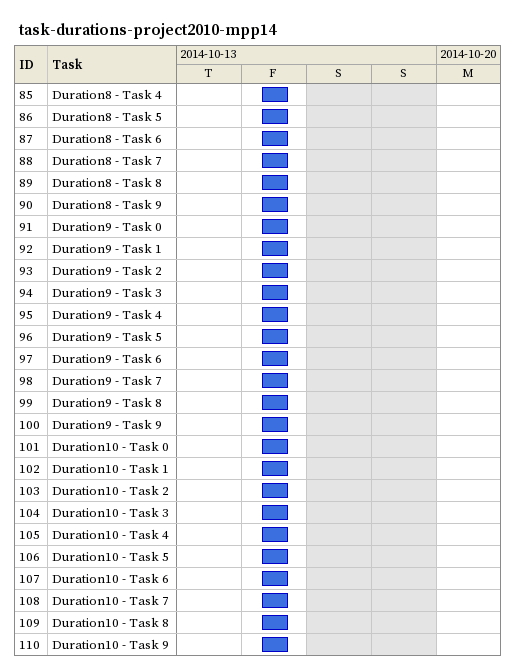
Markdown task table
task-durations-project2010-mpp14

| ID | Task | Start | Finish |
|---|---|---|---|
| 85 | Duration8 - Task 4 | 2014-10-17 | 2014-10-17 |
| 86 | Duration8 - Task 5 | 2014-10-17 | 2014-10-17 |
| 87 | Duration8 - Task 6 | 2014-10-17 | 2014-10-17 |
| 88 | Duration8 - Task 7 | 2014-10-17 | 2014-10-17 |
| 89 | Duration8 - Task 8 | 2014-10-17 | 2014-10-17 |
| 90 | Duration8 - Task 9 | 2014-10-17 | 2014-10-17 |
| 91 | Duration9 - Task 0 | 2014-10-17 | 2014-10-17 |
| 92 | Duration9 - Task 1 | 2014-10-17 | 2014-10-17 |
| 93 | Duration9 - Task 2 | 2014-10-17 | 2014-10-17 |
| 94 | Duration9 - Task 3 | 2014-10-17 | 2014-10-17 |
| 95 | Duration9 - Task 4 | 2014-10-17 | 2014-10-17 |
| 96 | Duration9 - Task 5 | 2014-10-17 | 2014-10-17 |
| 97 | Duration9 - Task 6 | 2014-10-17 | 2014-10-17 |
| 98 | Duration9 - Task 7 | 2014-10-17 | 2014-10-17 |
| 99 | Duration9 - Task 8 | 2014-10-17 | 2014-10-17 |
| 100 | Duration9 - Task 9 | 2014-10-17 | 2014-10-17 |
| 101 | Duration10 - Task 0 | 2014-10-17 | 2014-10-17 |
| 102 | Duration10 - Task 1 | 2014-10-17 | 2014-10-17 |
| 103 | Duration10 - Task 2 | 2014-10-17 | 2014-10-17 |
| 104 | Duration10 - Task 3 | 2014-10-17 | 2014-10-17 |
| 105 | Duration10 - Task 4 | 2014-10-17 | 2014-10-17 |
| 106 | Duration10 - Task 5 | 2014-10-17 | 2014-10-17 |
| 107 | Duration10 - Task 6 | 2014-10-17 | 2014-10-17 |
| 108 | Duration10 - Task 7 | 2014-10-17 | 2014-10-17 |
| 109 | Duration10 - Task 8 | 2014-10-17 | 2014-10-17 |
| 110 | Duration10 - Task 9 | 2014-10-17 | 2014-10-17 |
